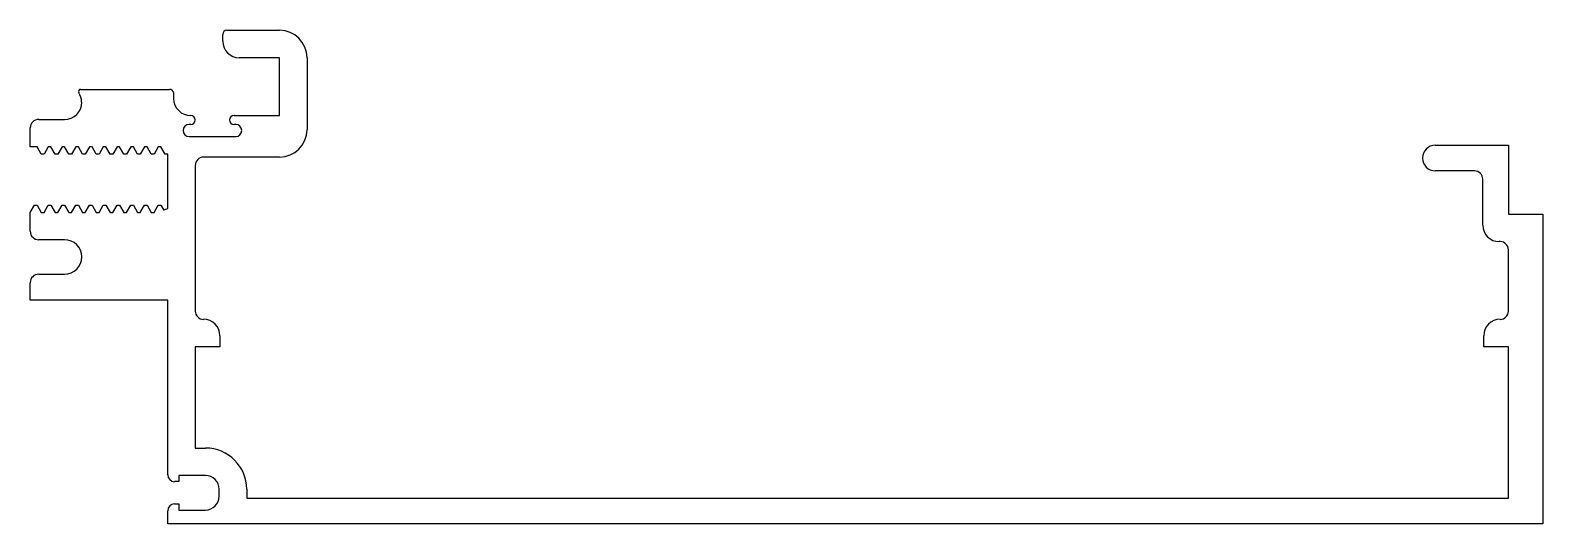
# Model space of a CAD drawing. Extents: x -39 to 101, y 16 to 62.
import ezdxf

# ---------------------------------------------------------------- set-up
doc = ezdxf.new("R2010")
doc.units = 0
doc.header["$MEASUREMENT"] = 0
doc.layers.get('0').update_dxf_attribs({"linetype": 'CONTINUOUS'})

msp = doc.modelspace()

# ---------------------------------------------------------------- linework, layer by layer
at = {"linetype": 'Continuous'}
for p, q in [((-20.55, 61.72), (-15.69, 61.72)), ((-20.93, 60.7), (-20.93, 61.34)), ((-15.69, 59.18), (-19.41, 59.18)), ((-15.69, 53.85), (-15.69, 59.18)), ((-13.15, 59.18), (-13.15, 52.55)), ((-34.06, 56.26), (-25.86, 56.26)), ((-25.47, 55.92), (-25.47, 55.43)), ((-33.96, 55.07), (-33.96, 55.09)), ((-37.93, 53.49), (-35.55, 53.49)), ((-19.89, 53.85), (-15.69, 53.85)), ((-38.71, 50.96), (-38.71, 52.7)), ((-23.88, 53.03), (-24.03, 53.03)), ((-24.03, 51.92), (-19.74, 51.92)), ((-19.74, 53.03), (-19.89, 53.03)), ((-38.08, 50.96), (-38.71, 50.96)), ((-37.69, 50.28), (-38.08, 50.96)), ((-37.05, 50.96), (-37.44, 50.28)), ((-36.81, 50.96), (-37.05, 50.96)), ((-36.42, 50.28), (-36.81, 50.96)), ((-35.78, 50.96), (-36.17, 50.28)), ((-35.54, 50.96), (-35.78, 50.96)), ((-35.15, 50.28), (-35.54, 50.96)), ((-34.51, 50.96), (-34.9, 50.28)), ((-34.27, 50.96), (-34.51, 50.96)), ((-33.88, 50.28), (-34.27, 50.96)), ((-33.24, 50.96), (-33.63, 50.28)), ((-33, 50.96), (-33.24, 50.96)), ((-32.61, 50.28), (-33, 50.96)), ((-31.97, 50.96), (-32.36, 50.28)), ((-31.73, 50.96), (-31.97, 50.96)), ((-31.34, 50.28), (-31.73, 50.96)), ((-30.7, 50.96), (-31.09, 50.28)), ((-30.46, 50.96), (-30.7, 50.96)), ((-30.07, 50.28), (-30.46, 50.96)), ((-29.43, 50.96), (-29.82, 50.28)), ((-29.19, 50.96), (-29.43, 50.96)), ((-28.8, 50.28), (-29.19, 50.96)), ((-28.16, 50.96), (-28.55, 50.28)), ((-27.92, 50.96), (-28.16, 50.96)), ((-27.53, 50.28), (-27.92, 50.96)), ((-26.89, 50.96), (-27.28, 50.28)), ((-26.65, 50.96), (-26.89, 50.96)), ((-26.26, 50.28), (-26.65, 50.96)), ((91.06, 51.1), (97.81, 51.1)), ((97.81, 51.1), (97.81, 44.75)), ((-37.44, 50.28), (-37.69, 50.28)), ((-36.17, 50.28), (-36.42, 50.28)), ((-34.9, 50.28), (-35.15, 50.28)), ((-33.63, 50.28), (-33.88, 50.28)), ((-32.36, 50.28), (-32.61, 50.28)), ((-31.09, 50.28), (-31.34, 50.28)), ((-29.82, 50.28), (-30.07, 50.28)), ((-28.55, 50.28), (-28.8, 50.28)), ((-27.28, 50.28), (-27.53, 50.28)), ((-26.01, 50.28), (-26.26, 50.28)), ((-26.01, 45.3), (-26.01, 50.28)), ((-23.47, 49.25), (-23.47, 35.8)), ((-15.69, 50.01), (-22.71, 50.01)), ((94.69, 48.74), (91.06, 48.74)), ((95.45, 43.73), (95.45, 47.97)), ((-38.71, 44.91), (-38.32, 45.59)), ((-38.71, 43.17), (-38.71, 44.91)), ((-38.32, 45.59), (-38.08, 45.59)), ((-38.08, 45.59), (-37.69, 44.91)), ((-37.69, 44.91), (-37.44, 44.91)), ((-37.44, 44.91), (-37.05, 45.59)), ((-37.05, 45.59), (-36.81, 45.59)), ((-36.81, 45.59), (-36.42, 44.91)), ((-36.42, 44.91), (-36.17, 44.91)), ((-36.17, 44.91), (-35.78, 45.59)), ((-35.78, 45.59), (-35.54, 45.59)), ((-35.54, 45.59), (-35.15, 44.91)), ((-35.15, 44.91), (-34.9, 44.91)), ((-34.9, 44.91), (-34.51, 45.59)), ((-34.51, 45.59), (-34.27, 45.59)), ((-34.27, 45.59), (-33.88, 44.91)), ((-33.88, 44.91), (-33.63, 44.91)), ((-33.63, 44.91), (-33.24, 45.59)), ((-33.24, 45.59), (-33, 45.59)), ((-33, 45.59), (-32.61, 44.91)), ((-32.61, 44.91), (-32.36, 44.91)), ((-32.36, 44.91), (-31.97, 45.59)), ((-31.97, 45.59), (-31.73, 45.59)), ((-31.73, 45.59), (-31.34, 44.91)), ((-31.34, 44.91), (-31.09, 44.91)), ((-31.09, 44.91), (-30.7, 45.59)), ((-30.7, 45.59), (-30.46, 45.59)), ((-30.46, 45.59), (-30.07, 44.91)), ((-30.07, 44.91), (-29.82, 44.91)), ((-29.82, 44.91), (-29.43, 45.59)), ((-29.43, 45.59), (-29.19, 45.59)), ((-29.19, 45.59), (-28.8, 44.91)), ((-28.8, 44.91), (-28.55, 44.91)), ((-28.55, 44.91), (-28.16, 45.59)), ((-28.16, 45.59), (-27.92, 45.59)), ((-27.92, 45.59), (-27.53, 44.91)), ((-27.53, 44.91), (-27.28, 44.91)), ((-27.28, 44.91), (-26.89, 45.59)), ((-26.89, 45.59), (-26.65, 45.59)), ((-26.65, 45.59), (-26.38, 45.13)), ((97.81, 44.75), (100.99, 44.75)), ((100.99, 44.75), (100.99, 16.17)), ((-35.55, 42.39), (-37.93, 42.39)), ((97.05, 42.21), (96.97, 42.21)), ((97.81, 35.8), (97.81, 41.45)), ((-37.93, 39.21), (-35.55, 39.21)), ((-38.71, 36.82), (-38.71, 38.42)), ((-26.01, 36.82), (-38.71, 36.82)), ((-26.01, 20.69), (-26.01, 36.82)), ((-21.19, 32.5), (-23.47, 32.5)), ((-23.47, 32.5), (-23.47, 23.16)), ((-21.19, 33.52), (-21.19, 32.5)), ((95.53, 32.5), (95.53, 33.52)), ((97.81, 32.5), (95.53, 32.5)), ((97.81, 18.53), (97.81, 32.5)), ((-23.47, 23.16), (-22.53, 23.16)), ((-25, 20.06), (-25.38, 20.06)), ((-22.53, 20.62), (-25, 20.62)), ((-25, 20.62), (-25, 20.06)), ((-21.26, 18.71), (-21.26, 19.35)), ((-18.72, 19.35), (-18.72, 18.53)), ((-18.72, 18.53), (97.81, 18.53)), ((-26.01, 16.17), (-26.01, 17.37)), ((-25.38, 18), (-25, 18)), ((-25, 18), (-25, 17.44)), ((-25, 17.44), (-22.53, 17.44)), ((100.99, 16.17), (-26.01, 16.17))]:
    msp.add_line(p, q, dxfattribs=at)
for centre, radius, start, end in [((-20.55, 61.34), 0.381, 90, 180), ((-15.69, 59.18), 2.54, 0, 90), ((-19.41, 60.7), 1.52, 180, 270), ((-34.06, 56.07), 0.198, 90, 213.5299), ((-35.54, 55.09), 1.57, 360, 33.5299), ((-25.86, 55.87), 0.397, 7.5072, 90), ((-35.55, 55.07), 1.59, 270, 0), ((-23.88, 55.43), 1.59, 180, 270), ((-37.93, 52.7), 0.787, 90, 180), ((-23.88, 53.44), 0.406, 270, 90), ((-19.89, 53.44), 0.406, 90, 270), ((-24.03, 52.47), 0.559, 90, 270), ((-19.74, 52.47), 0.559, 270, 90), ((-15.69, 52.55), 2.54, 270, 0), ((91.06, 49.92), 1.18, 90, 270), ((-22.71, 49.25), 0.762, 90, 180), ((94.69, 47.97), 0.762, 0, 90), ((-27.44, 47.94), 3, 290.536, 298.3318), ((96.97, 43.73), 1.52, 180, 270), ((-37.93, 43.17), 0.787, 180, 270), ((-35.55, 40.8), 1.59, 270, 90), ((97.05, 41.45), 0.762, 360, 90), ((-37.93, 38.42), 0.787, 90, 180), ((-22.71, 35.8), 0.762, 180, 270), ((-22.71, 33.52), 1.52, 360, 90), ((97.05, 33.52), 1.52, 90, 180), ((97.05, 35.8), 0.762, 270, 360), ((-22.53, 19.35), 3.81, 360, 90), ((-25.38, 20.69), 0.635, 180, 270), ((-22.53, 19.35), 1.27, 0, 90), ((-22.53, 18.71), 1.27, 270, 360), ((-25.38, 17.37), 0.635, 90, 180)]:
    msp.add_arc(centre, radius, start, end, dxfattribs=at)

doc.saveas('drawing.dxf')
